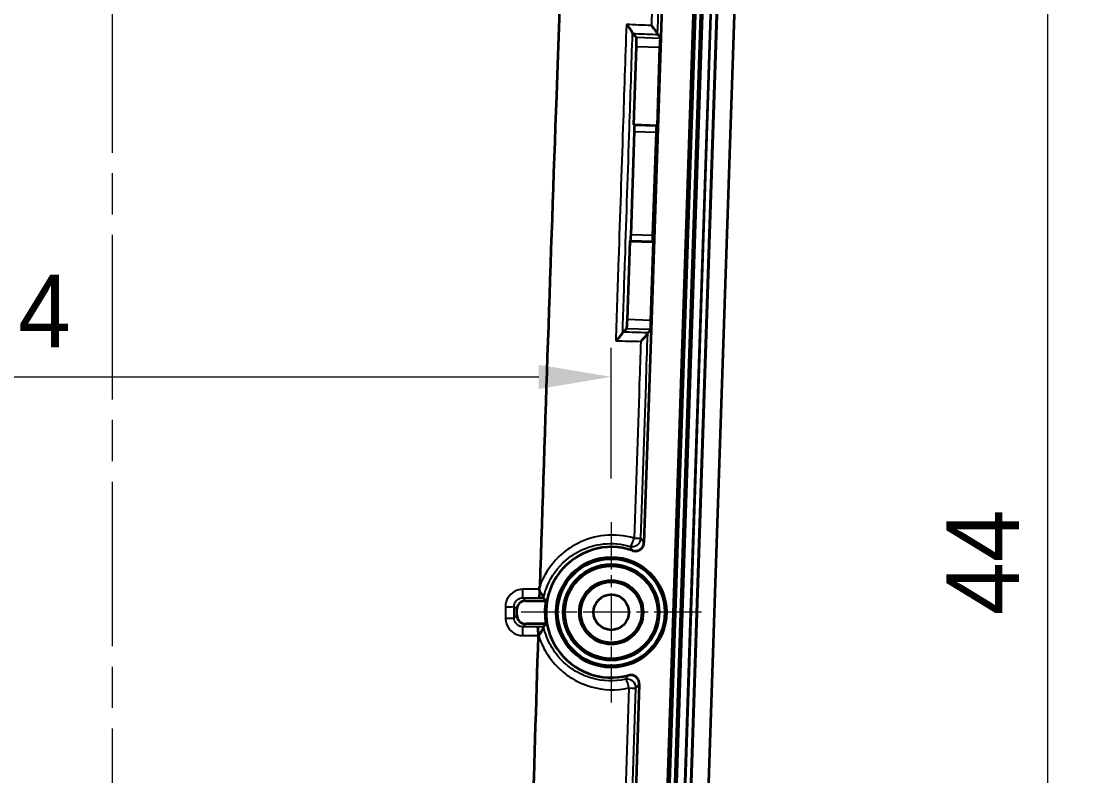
# Model space of a CAD drawing. Header units: millimetres. Extents: x 0 to 1594, y 0 to 281.
# Drawn here: x 1107.5 to 1143.89, y 193.12 to 219.12 of the extents above; entities that cross this region are included whole.
import ezdxf

# ---------------------------------------------------------------- set-up
doc = ezdxf.new("R2010")
doc.units = ezdxf.units.MM
doc.linetypes.add('CHAIN', pattern=[0.3543, 0.2362, -0.0295, 0.0591, -0.0295])
doc.layers.get('Defpoints').update_dxf_attribs({"lineweight": 25})
doc.layers.add('Center Mark (ISO)', color=7, linetype='Continuous', lineweight=18, true_color=0x80ffff)
doc.layers.add('Centerline (ISO)', color=7, linetype='Continuous', lineweight=18, true_color=0x80ffff)
for name, color, linetype, lineweight in [('Dimension (ISO)', 7, 'Continuous', 18), ('Visible (ISO)', 7, 'Continuous', 35), ('Visible Narrow (ISO)', 7, 'Continuous', 25)]:
    doc.layers.add(name, color=color, linetype=linetype, lineweight=lineweight)
doc.styles.add('Note Text (TK)', font='')
doc.styles.get('Note Text (TK)').set_extended_font_data('MS PGothic')
doc.dimstyles.new('Default - Method 1b (TK)', dxfattribs={"dimtxt": 2.5, "dimasz": 2.5, "dimexe": 1, "dimexo": 1.5, "dimgap": 1, "dimtad": 1, "dimtoh": 1, "dimrnd": 1e-08, "dimdsep": 46, "dimtxsty": 'Note Text (TK)', "dimcen": 0.09, "dimdle": 5, "dimclrd": 100, "dimclre": 100, "dimclrt": 7, "dimadec": 1, "dimazin": 1, "dimtfac": 1, "dimtmove": 0, "dimatfit": 3, "dimfxl": 0, "dimtolj": 1, "dimlwd": -1, "dimlwe": -1, "dimarcsym": 0})

# ---------------------------------------------------------------- blocks, each defined once
blk = doc.blocks.new('*D101')
at = {"layer": 'Defpoints', "color": 0, "transparency": 16777216}
for p in [(1127.844, 206.869), (1093.444, 201.869), (1127.844, 201.869)]:
    blk.add_point(p, dxfattribs=at)
at = {"layer": 'Dimension (ISO)', "color": 100, "transparency": 16777216}
for p, q in [((1093.444, 203.369), (1093.444, 207.869)), ((1127.844, 203.369), (1127.844, 207.869)), ((1095.944, 206.869), (1125.344, 206.869))]:
    blk.add_line(p, q, dxfattribs=at)
for points in [[(1095.944, 207.286), (1095.944, 206.452), (1093.444, 206.869)], [(1125.344, 207.286), (1125.344, 206.452), (1127.844, 206.869)]]:
    blk.add_solid(points, dxfattribs=at)
at = {"layer": 'Dimension (ISO)', "color": 7, "transparency": 16777216, "insert": (1102.853, 209.119), "char_height": 2.5, "attachment_point": 4, "style": 'Note Text (TK)'}
blk.add_mtext('\\A1;34.4', dxfattribs=at)
blk = doc.blocks.new('_DotSmall')
at = {"color": 0, "linetype": 'ByBlock', "const_width": 0.5}
blk.add_lwpolyline([(-0.0625, 0, 1), (0.0625, 0, 1)], format="xyb", close=True, dxfattribs=at)
blk = doc.blocks.new('*D104')
at = {"layer": 'Defpoints', "color": 0, "transparency": 16777216}
for p in [(1127.012, 222.358), (1142.894, 222.358), (1127.013, 178.358)]:
    blk.add_point(p, dxfattribs=at)
at = {"layer": 'Dimension (ISO)', "color": 100, "transparency": 16777216}
for p, q in [((1128.512, 222.358), (1143.894, 222.358)), ((1142.894, 180.858), (1142.894, 222.358)), ((1128.513, 178.358), (1143.894, 178.358))]:
    blk.add_line(p, q, dxfattribs=at)
blk.add_solid([(1142.478, 180.858), (1143.311, 180.858), (1142.894, 178.358)], dxfattribs=at)
at = {"layer": 'Dimension (ISO)', "color": 100, "transparency": 16777216, "xscale": 2.5, "yscale": 2.5, "zscale": 2.5, "rotation": 90}
blk.add_blockref('_DotSmall', (1142.894, 222.358), dxfattribs=at)
at = {"layer": 'Dimension (ISO)', "color": 7, "transparency": 16777216, "insert": (1140.644, 198.661), "char_height": 2.5, "attachment_point": 4, "rotation": 90, "style": 'Note Text (TK)'}
blk.add_mtext('\\A1;44', dxfattribs=at)

msp = doc.modelspace()

# ---------------------------------------------------------------- linework, layer by layer
at = {"layer": 'Center Mark (ISO)', "linetype": 'CHAIN', "ltscale": 6.912721}
for p, q in [((1127.8445, 201.8689), (1127.8445, 195.6479)), ((1130.955, 198.7584), (1124.734, 198.7584))]:
    msp.add_line(p, q, dxfattribs=at)
at = {"layer": 'Centerline (ISO)', "linetype": 'CHAIN', "ltscale": 23.990969}
msp.add_line((1110.6445, 237.2584), (1110.6445, 160.2584), dxfattribs=at)
at = {"layer": 'Visible (ISO)'}
for p, q in [((1129.2761, 177.2313), (1130.7177, 220.48)), ((1130.7706, 220.4783), (1129.329, 177.2295)), ((1129.5231, 177.2231), (1130.9647, 220.4718)), ((1129.6184, 220.5167), (1129.5527, 218.5475)), ((1131.0176, 220.47), (1129.576, 177.2213)), ((1129.8714, 177.2115), (1131.3131, 220.4602)), ((1129.8758, 177.2113), (1131.3174, 220.46)), ((1130.0757, 177.2046), (1131.5173, 220.4534)), ((1131.5173, 220.4534), (1130.0757, 177.2046)), ((1132.117, 220.4334), (1130.6753, 177.1847)), ((1128.5819, 218.6993), (1128.7162, 218.5558)), ((1129.5527, 218.5475), (1129.2176, 208.4937)), ((1129.4449, 218.6627), (1129.5527, 218.5475)), ((1129.5325, 218.5285), (1129.5527, 218.5475)), ((1128.6261, 215.547), (1128.7163, 218.2558)), ((1129.5124, 218.2292), (1129.4221, 215.5204)), ((1129.4221, 215.5204), (1128.6261, 215.547)), ((1128.6261, 215.547), (1128.6448, 215.5269)), ((1129.4221, 215.5204), (1129.402, 215.5016)), ((1128.5263, 211.7675), (1128.6449, 215.3269)), ((1129.3886, 215.3021), (1129.27, 211.7427)), ((1128.4025, 208.8404), (1128.4928, 211.5492)), ((1128.4928, 211.5492), (1128.5129, 211.568)), ((1128.4928, 211.5492), (1129.2889, 211.5227)), ((1129.2889, 211.5227), (1129.1986, 208.8139)), ((1129.2889, 211.5227), (1129.2701, 211.5427)), ((1128.2408, 208.4086), (1128.3824, 208.5411)), ((1129.2176, 208.4937), (1128.9731, 201.1597)), ((1129.2176, 208.4937), (1129.1037, 208.3872)), ((1129.2176, 208.4937), (1129.1987, 208.5139)), ((1124.8941, 199.1584), (1125.5937, 199.1584)), ((1124.5945, 198.6582), (1124.5945, 198.8585)), ((1125.5942, 198.3584), (1124.8945, 198.3584)), ((1128.8107, 196.2872), (1128.5775, 189.291))]:
    msp.add_line(p, q, dxfattribs=at)
for radius in [1.9, 1.8471, 1.6529, 1.6, 1.1, 1.0768, 1.05, 0.6105]:
    msp.add_circle((1127.8445, 198.7584), radius, dxfattribs=at)
msp.add_arc((1127.8445, 198.7584), 2.25, 71.02698, 285.15472, dxfattribs=at)
for centre, major_axis, ratio, start_param, end_param in [((1128.7059, 218.2561), (-0.01, -0.2998), 0.0349208, 1.5707963, 3.1066861), ((1129.5229, 218.2289), (0.01, 0.2998), 0.0349208, 0.0349066, 1.5707963), ((1128.6379, 215.3271), (-0.0067, -0.1999), 0.0349208, 1.5707963, 3.1066861), ((1129.3956, 215.3019), (0.0067, 0.1999), 0.0349208, 0.0349066, 1.5707963), ((1128.5193, 211.7678), (-0.0067, -0.1999), 0.0349208, 0.0349066, 1.5707963), ((1129.277, 211.7425), (0.0067, 0.1999), 0.0349208, 1.5707963, 3.1066861), ((1128.392, 208.8408), (-0.01, -0.2998), 0.0349208, 0.0349066, 1.5707963), ((1129.209, 208.8135), (0.01, 0.2998), 0.0349208, 1.5707963, 3.1066861), ((1124.8947, 198.858), (-0.1734, 0.2456), 0.9979988, 5.6693836, 7.2382922), ((1127.8445, 198.7599), (0, -2.2858), 0.9999998, 4.537172, 4.888968), ((1124.8947, 198.6583), (-0.2828, -0.1009), 0.9991342, 5.9407389, 7.510987)]:
    msp.add_ellipse(centre, major_axis=major_axis, ratio=ratio, start_param=start_param, end_param=end_param, dxfattribs=at)
for points, knots in [([(1126.1349, 222.174), (1126.0804, 219.74), (1126.0246, 218.5866), (1125.7521, 210.9221), (1125.5609, 205.2868), (1125.3789, 199.6526)], [-4.2287191, -4.2287191, -4.2287191, -4.2287191, -3.9038603, -3.9038603, -3.0030172, -3.0030172, -3.0030172, -3.0030172]), ([(1128.5796, 218.7118), (1128.5788, 218.7207), (1128.5734, 218.734), (1128.553, 218.7718), (1128.5354, 218.7983), (1128.4952, 218.8536), (1128.4726, 218.8824), (1128.4232, 218.9426), (1128.3959, 218.9744), (1128.3668, 219.0069), (1128.3661, 219.0076), (1128.3655, 219.0084)], [-0.048429891, -0.048429891, -0.048429891, -0.048429891, -0.038621843, -0.038621843, -0.025414157, -0.025414157, -0.012998766, -0.012998766, 0, 0, 0.00030261, 0.00030261, 0.00030261, 0.00030261]), ([(1129.4426, 218.6752), (1129.4418, 218.6841), (1129.4364, 218.6975), (1129.416, 218.7352), (1129.3984, 218.7618), (1129.3582, 218.817), (1129.3357, 218.8459), (1129.2862, 218.9061), (1129.2588, 218.938), (1129.2297, 218.9705), (1129.2291, 218.9712), (1129.2284, 218.972)], [-0.048434391, -0.048434391, -0.048434391, -0.048434391, -0.038628415, -0.038628415, -0.02542656, -0.02542656, -0.013005381, -0.013005381, 0, 0, 0.000302738, 0.000302738, 0.000302738, 0.000302738]), ([(1128.2378, 208.3971), (1128.2364, 208.3885), (1128.2303, 208.376), (1128.2078, 208.3407), (1128.1889, 208.3161), (1128.145, 208.2635), (1128.1195, 208.2352), (1128.0639, 208.1762), (1128.033, 208.1449), (1128.0004, 208.1132), (1127.9997, 208.1125), (1127.999, 208.1118)], [0, 0, 0, 0, 0.009584792, 0.009584792, 0.02237844, 0.02237844, 0.035126782, 0.035126782, 0.048525639, 0.048525639, 0.048827287, 0.048827287, 0.048827287, 0.048827287]), ([(1129.1007, 208.3758), (1129.0994, 208.3673), (1129.0932, 208.3548), (1129.0708, 208.3197), (1129.0519, 208.2952), (1129.0079, 208.2427), (1128.9825, 208.2144), (1128.9268, 208.1554), (1128.8959, 208.1241), (1128.8633, 208.0924), (1128.8626, 208.0917), (1128.8618, 208.091)], [0, 0, 0, 0, 0.009581093, 0.009581093, 0.022371076, 0.022371076, 0.03513165, 0.03513165, 0.048544803, 0.048544803, 0.048846117, 0.048846117, 0.048846117, 0.048846117]), ([(1128.576, 200.8861), (1128.613, 200.8734), (1128.6521, 200.868), (1128.7301, 200.8726), (1128.7683, 200.8825), (1128.8386, 200.9163), (1128.8702, 200.9399), (1128.9197, 200.9949), (1128.9384, 201.0249), (1128.9647, 201.09), (1128.972, 201.1246), (1128.9731, 201.1597)], [0, 0, 0, 0, 0.011735838, 0.011735838, 0.023449996, 0.023449996, 0.035151696, 0.035151696, 0.045673129, 0.045673129, 0.056199192, 0.056199192, 0.056199192, 0.056199192]), ([(1125.3749, 199.5041), (1125.3744, 199.4806), (1125.3736, 199.4576), (1125.3706, 199.4), (1125.3681, 199.3678), (1125.3621, 199.3154), (1125.3587, 199.2951), (1125.3514, 199.2663), (1125.3475, 199.2582), (1125.3435, 199.2566), (1125.3434, 199.2566), (1125.3434, 199.2566)], [-0.040863415, -0.040863415, -0.040863415, -0.040863415, -0.03366418, -0.03366418, -0.021959144, -0.021959144, -0.010986061, -0.010986061, 0, 0, 0.000211288, 0.000211288, 0.000211288, 0.000211288]), ([(1125.3749, 199.5041), (1125.3744, 199.5062), (1125.3738, 199.5082), (1125.3697, 199.5256), (1125.369, 199.5385), (1125.3703, 199.55)], [0.0019694562, 0.0019694562, 0.0019694562, 0.0019694562, 0.0026097424, 0.0026097424, 0.0073843925, 0.0073843925, 0.0073843925, 0.0073843925]), ([(1125.5133, 199.2623), (1125.5137, 199.2694), (1125.5098, 199.2814), (1125.4938, 199.3164), (1125.4802, 199.3409), (1125.4514, 199.3884), (1125.4377, 199.4101), (1125.4079, 199.4557), (1125.3918, 199.4797), (1125.3749, 199.5041)], [0, 0, 0, 0, 0.00994813, 0.00994813, 0.022248943, 0.022248943, 0.031264989, 0.031264989, 0.040426249, 0.040426249, 0.040426249, 0.040426249]), ([(1125.293, 198.2608), (1125.2931, 198.2608), (1125.2932, 198.2608), (1125.2973, 198.2591), (1125.3013, 198.25), (1125.3088, 198.2177), (1125.3122, 198.1947), (1125.318, 198.1378), (1125.3203, 198.1044), (1125.3234, 198.0317), (1125.3243, 197.9931), (1125.3243, 197.9542)], [-0.047014607, -0.047014607, -0.047014607, -0.047014607, -0.046795655, -0.046795655, -0.035119807, -0.035119807, -0.023362279, -0.023362279, -0.011665366, -0.011665366, 0, 0, 0, 0]), ([(1125.3434, 197.9524), (1125.3439, 197.953), (1125.3443, 197.9537), (1125.3684, 197.9876), (1125.3912, 198.0209), (1125.4325, 198.0839), (1125.4512, 198.1139), (1125.4833, 198.1692), (1125.4966, 198.1944), (1125.5119, 198.2314), (1125.5155, 198.2444), (1125.5149, 198.2527)], [-0.000232912, -0.000232912, -0.000232912, -0.000232912, 0, 0, 0.012307102, 0.012307102, 0.02423453, 0.02423453, 0.03642806, 0.03642806, 0.046379801, 0.046379801, 0.046379801, 0.046379801]), ([(1125.3243, 197.9522), (1125.2488, 195.5901), (1125.1749, 193.2283), (1124.9547, 186.0256), (1124.8421, 182.1205), (1124.7708, 179.6072)], [-2.9123957, -2.9123957, -2.9123957, -2.9123957, -2.5347111, -2.5347111, -1.7603892, -1.7603892, -1.7603892, -1.7603892]), ([(1128.8107, 196.2872), (1128.812, 196.3263), (1128.8057, 196.3653), (1128.7784, 196.4385), (1128.7578, 196.4721), (1128.7048, 196.5294), (1128.673, 196.5526), (1128.6058, 196.5839), (1128.5717, 196.593), (1128.5018, 196.5989), (1128.4665, 196.5958), (1128.4327, 196.5866)], [0, 0, 0, 0, 0.011735315, 0.011735315, 0.023448795, 0.023448795, 0.035149755, 0.035149755, 0.045672653, 0.045672653, 0.056199187, 0.056199187, 0.056199187, 0.056199187])]:
    msp.add_open_spline(points, degree=3, knots=knots, dxfattribs=at)
for points, degree in [([(1128.5796, 218.7118), (1128.5802, 218.7045), (1128.581, 218.7003), (1128.5819, 218.6993)], 3), ([(1129.4426, 218.6752), (1129.4433, 218.6678), (1129.444, 218.6636), (1129.4449, 218.6627)], 3), ([(1128.2408, 208.4086), (1128.2399, 208.4078), (1128.2389, 208.4039), (1128.2378, 208.3971)], 3), ([(1129.1037, 208.3872), (1129.1028, 208.3863), (1129.1018, 208.3825), (1129.1007, 208.3758)], 3), ([(1125.3703, 199.55), (1125.3749, 199.5892), (1125.378, 199.6235), (1125.3789, 199.6526)], 3), ([(1125.5133, 199.2623), (1125.5131, 199.2583), (1125.5133, 199.256), (1125.5138, 199.2553)], 3), ([(1125.5937, 199.1584), (1125.5537, 199.206), (1125.5138, 199.2553)], 2), ([(1125.5152, 198.2624), (1125.5547, 198.3112), (1125.5942, 198.3584)], 2), ([(1125.5152, 198.2624), (1125.5146, 198.2616), (1125.5144, 198.2584), (1125.5149, 198.2527)], 3), ([(1125.3243, 197.9522), (1125.3243, 197.9529), (1125.3243, 197.9536), (1125.3243, 197.9542)], 3)]:
    msp.add_open_spline(points, degree=degree, dxfattribs=at)
at = {"layer": 'Visible Narrow (ISO)'}
for p, q in [((1129.5325, 218.5285), (1128.7162, 218.5558)), ((1128.7163, 218.2558), (1129.5124, 218.2292)), ((1129.402, 215.5016), (1128.6448, 215.5269)), ((1128.6449, 215.3269), (1129.3886, 215.3021)), ((1128.5129, 211.568), (1129.2701, 211.5427)), ((1129.27, 211.7427), (1128.5263, 211.7675)), ((1128.3824, 208.5411), (1129.1987, 208.5139)), ((1129.1986, 208.8139), (1128.4025, 208.8404)), ((1128.2381, 208.4061), (1128.2378, 208.3971)), ((1124.8941, 199.1584), (1124.7959, 199.2567)), ((1124.4964, 198.9567), (1124.5945, 198.8585)), ((1124.5945, 198.6582), (1124.4964, 198.5602)), ((1124.7968, 198.2607), (1124.8945, 198.3584)), ((1125.3243, 197.9522), (1125.3434, 197.9524))]:
    msp.add_line(p, q, dxfattribs=at)
for centre, major_axis, ratio, start_param, end_param in [((1128.5672, 201.3193), (-0.0837, -0.2881), 0.2112929, 0.0357132, 1.616618), ((1128.5672, 201.3193), (0.2422, 0.177), 0.9984006, 3.8068961, 5.6178818), ((1128.5672, 201.3193), (0.2998, -0.0099), 0.0079323, 4.9299464, 6.2482776), ((1124.7959, 199.5565), (0, -0.3), 0.0038762, 0.0349068, 1.5496396), ((1124.1966, 198.9569), (0.3, 0), 0.0215279, 4.7161872, 6.2482706), ((1124.1966, 198.5604), (0.3, 0), 0.0218629, 4.7162758, 6.2482704), ((1124.7968, 197.9609), (0, 0.3), 0.0042476, 4.689876, 6.2482784), ((1128.3967, 196.1569), (-0.2299, 0.1927), 0.998399, 3.8065152, 5.6182627), ((1128.3967, 196.1569), (-0.0643, 0.293), 0.1890108, 4.654578, 6.2476377), ((1128.3967, 196.1569), (0.2998, -0.0099), 0.0097081, 4.9108015, 6.2482771)]:
    msp.add_ellipse(centre, major_axis=major_axis, ratio=ratio, start_param=start_param, end_param=end_param, dxfattribs=at)
for points in [[(1129.2804, 220.5295), (1129.263, 220.0083), (1129.2458, 219.4902), (1129.2284, 218.972)], [(1129.4426, 218.6752), (1129.4631, 219.2903), (1129.4834, 219.9054), (1129.504, 220.5205)], [(1129.2284, 218.972), (1128.9408, 218.9841), (1128.6531, 218.9962), (1128.3655, 219.0084)], [(1128.5793, 218.7022), (1128.5794, 218.7053), (1128.5795, 218.7085), (1128.5796, 218.7118)], [(1125.3434, 199.2566), (1125.4002, 199.2562), (1125.457, 199.2557), (1125.5138, 199.2553)], [(1125.5152, 198.2624), (1125.4411, 198.2619), (1125.3671, 198.2613), (1125.293, 198.2608)]]:
    msp.add_open_spline(points, degree=3, dxfattribs=at)
for points, knots in [([(1128.3655, 219.0084), (1128.3258, 217.8228), (1128.286, 216.6371), (1128.1954, 213.9388), (1128.1445, 212.4264), (1128.0935, 210.914), (1128.062, 209.9799), (1128.0305, 209.0459), (1127.999, 208.1118)], [0.3666373, 0.3666373, 0.3666373, 0.3666373, 0.7224419, 0.7224419, 1.1763866, 1.1763866, 1.1763866, 1.4567275, 1.4567275, 1.4567275, 1.4567275]), ([(1128.2381, 208.4061), (1128.2657, 209.2402), (1128.2933, 210.0742), (1128.3209, 210.9083), (1128.3709, 212.4206), (1128.421, 213.9328), (1128.5072, 216.531), (1128.5432, 217.6166), (1128.5793, 218.7022)], [-1.4267532, -1.4267532, -1.4267532, -1.4267532, -1.1763866, -1.1763866, -1.1763866, -0.7224419, -0.7224419, -0.3966218, -0.3966218, -0.3966218, -0.3966218]), ([(1128.5819, 218.6993), (1128.8442, 218.6882), (1129.1065, 218.6771), (1129.3688, 218.6659), (1129.3942, 218.6648), (1129.4196, 218.6638), (1129.4449, 218.6627)], [-0.081408173, -0.081408173, -0.081408173, -0.081408173, 0, 0, 0, 0.007876369, 0.007876369, 0.007876369, 0.007876369]), ([(1129.1037, 208.3872), (1129.0909, 208.3875), (1129.0781, 208.3878), (1129.0653, 208.3881), (1128.7904, 208.395), (1128.5156, 208.4018), (1128.2408, 208.4086)], [-0.003959314, -0.003959314, -0.003959314, -0.003959314, 0, 0, 0, 0.084845006, 0.084845006, 0.084845006, 0.084845006]), ([(1128.8669, 201.3093), (1128.9254, 203.0798), (1128.984, 204.8503), (1129.062, 207.2058), (1129.0814, 207.7908), (1129.1007, 208.3758)], [-2.12578737, -2.12578737, -2.12578737, -2.12578737, -1.59434053, -1.59434053, -1.41873895, -1.41873895, -1.41873895, -1.41873895]), ([(1127.999, 208.1118), (1128.0037, 208.1117), (1128.0084, 208.1116), (1128.296, 208.1047), (1128.5789, 208.0979), (1128.8618, 208.091)], [-0.115955305, -0.115955305, -0.115955305, -0.115955305, -0.114499342, -0.114499342, -0.027148558, -0.027148558, -0.027148558, -0.027148558]), ([(1128.8618, 208.091), (1128.8453, 207.6029), (1128.8288, 207.1148), (1128.7523, 204.856), (1128.6921, 203.0854), (1128.6319, 201.3149)], [1.44782938, 1.44782938, 1.44782938, 1.44782938, 1.59434053, 1.59434053, 2.12578737, 2.12578737, 2.12578737, 2.12578737]), ([(1128.6319, 201.3149), (1128.3003, 201.4108), (1127.9506, 201.4415), (1127.2885, 201.3705), (1126.9752, 201.2782), (1126.6871, 201.1325), (1126.447, 201.011), (1126.2244, 200.8525), (1125.7416, 200.3828), (1125.5162, 200.0342), (1125.3789, 199.6526)], [-0.4087981, -0.4087981, -0.4087981, -0.4087981, -0.30281513, -0.30281513, -0.20439905, -0.20439905, -0.20439905, -0.12235466, -0.12235466, -0.00064844, -0.00064844, -0.00064844, -0.00064844]), ([(1128.9731, 201.1597), (1128.9634, 201.1738), (1128.9537, 201.1878), (1128.9309, 201.2203), (1128.9178, 201.2387), (1128.9047, 201.257), (1128.8938, 201.2723), (1128.8829, 201.2874), (1128.8702, 201.3047), (1128.8686, 201.307), (1128.8669, 201.3093)], [-0.44069424, -0.44069424, -0.44069424, -0.44069424, -0.35305963, -0.35305963, -0.23537309, -0.23537309, -0.23537309, -0.13693014, -0.13693014, -0.12178798, -0.12178798, -0.12178798, -0.12178798]), ([(1125.5133, 199.2623), (1125.5348, 199.3614), (1125.5627, 199.4591), (1125.5967, 199.5546), (1125.7182, 199.8955), (1125.9189, 200.2067), (1126.3488, 200.6244), (1126.5465, 200.7648), (1126.7597, 200.8723), (1127.0154, 201.0012), (1127.2935, 201.0825), (1127.8813, 201.1443), (1128.1916, 201.1165), (1128.4858, 201.0308)], [-0.03424948, -0.03424948, -0.03424948, -0.03424948, 0, 0, 0, 0.12235466, 0.12235466, 0.20439905, 0.20439905, 0.20439905, 0.30281513, 0.30281513, 0.4087981, 0.4087981, 0.4087981, 0.4087981]), ([(1128.4858, 201.0308), (1128.4872, 201.0285), (1128.4887, 201.0263), (1128.4995, 201.0095), (1128.5088, 200.9948), (1128.5181, 200.9801), (1128.5292, 200.9624), (1128.5403, 200.9446), (1128.5596, 200.9132), (1128.5678, 200.8997), (1128.576, 200.8861)], [0.12178798, 0.12178798, 0.12178798, 0.12178798, 0.13693014, 0.13693014, 0.23537309, 0.23537309, 0.23537309, 0.35305963, 0.35305963, 0.44069424, 0.44069424, 0.44069424, 0.44069424]), ([(1124.797, 199.5501), (1124.7646, 199.5501), (1124.7321, 199.5475), (1124.5766, 199.5221), (1124.46, 199.462), (1124.304, 199.305), (1124.253, 199.2201), (1124.2068, 199.0707), (1124.1977, 199.0106), (1124.1977, 198.9504)], [0, 0, 0, 0, 0.009734078, 0.009734078, 0.047264561, 0.047264561, 0.076134164, 0.076134164, 0.094177665, 0.094177665, 0.094177665, 0.094177665]), ([(1125.3703, 199.55), (1125.3094, 199.55), (1125.2486, 199.55), (1125.0575, 199.5501), (1124.9272, 199.5501), (1124.797, 199.5501)], [-0.057324098, -0.057324098, -0.057324098, -0.057324098, -0.039065143, -0.039065143, 0, 0, 0, 0]), ([(1124.4964, 198.9567), (1124.4963, 198.9868), (1124.5008, 199.0169), (1124.5238, 199.0917), (1124.5493, 199.1342), (1124.6272, 199.2127), (1124.6855, 199.2427), (1124.7634, 199.2554), (1124.7796, 199.2567), (1124.7959, 199.2567)], [-0.094177665, -0.094177665, -0.094177665, -0.094177665, -0.076134164, -0.076134164, -0.047264561, -0.047264561, -0.009734078, -0.009734078, 0, 0, 0, 0]), ([(1124.7959, 199.2567), (1124.9261, 199.2566), (1125.0563, 199.2566), (1125.2388, 199.2566), (1125.2911, 199.2566), (1125.3434, 199.2566)], [0, 0, 0, 0, 0.039065143, 0.039065143, 0.054751789, 0.054751789, 0.054751789, 0.054751789]), ([(1124.1977, 198.9504), (1124.1977, 198.8843), (1124.1977, 198.8182), (1124.1978, 198.686), (1124.1978, 198.6199), (1124.1978, 198.5538)], [-0.039655785, -0.039655785, -0.039655785, -0.039655785, -0.019827893, -0.019827893, 0, 0, 0, 0]), ([(1124.4964, 198.5602), (1124.4964, 198.6263), (1124.4964, 198.6924), (1124.4964, 198.8245), (1124.4964, 198.8906), (1124.4964, 198.9567)], [0, 0, 0, 0, 0.019827893, 0.019827893, 0.039655785, 0.039655785, 0.039655785, 0.039655785]), ([(1124.1978, 198.5538), (1124.1978, 198.5209), (1124.2005, 198.4879), (1124.2265, 198.3322), (1124.2867, 198.2158), (1124.4438, 198.0603), (1124.5287, 198.0094), (1124.6779, 197.9632), (1124.738, 197.9542), (1124.7981, 197.9542)], [0, 0, 0, 0, 0.009885257, 0.009885257, 0.047374607, 0.047374607, 0.076212568, 0.076212568, 0.094236293, 0.094236293, 0.094236293, 0.094236293]), ([(1124.7968, 198.2607), (1124.7667, 198.2607), (1124.7366, 198.2652), (1124.6619, 198.2882), (1124.6195, 198.3135), (1124.5409, 198.3912), (1124.5107, 198.4494), (1124.4978, 198.5273), (1124.4964, 198.5437), (1124.4964, 198.5602)], [-0.094236293, -0.094236293, -0.094236293, -0.094236293, -0.076212568, -0.076212568, -0.047374607, -0.047374607, -0.009885257, -0.009885257, 0, 0, 0, 0]), ([(1125.293, 198.2608), (1125.2477, 198.2608), (1125.2023, 198.2608), (1125.157, 198.2608), (1125.097, 198.2608), (1125.0369, 198.2608), (1124.9169, 198.2608), (1124.8568, 198.2607), (1124.7968, 198.2607)], [0.022418804, 0.022418804, 0.022418804, 0.022418804, 0.036020495, 0.036020495, 0.036020495, 0.054030743, 0.054030743, 0.072040991, 0.072040991, 0.072040991, 0.072040991]), ([(1128.3345, 196.4502), (1127.953, 196.3662), (1127.5516, 196.3786), (1126.9469, 196.5513), (1126.7272, 196.6518), (1126.5272, 196.7832), (1126.4055, 196.8631), (1126.2911, 196.9543), (1126.0174, 197.2175), (1125.8727, 197.405), (1125.6469, 197.8105), (1125.5644, 198.0277), (1125.5149, 198.2527)], [0, 0, 0, 0, 0.1344888, 0.1344888, 0.21667679, 0.21667679, 0.21667679, 0.2666627, 0.2666627, 0.34664017, 0.34664017, 0.42465179, 0.42465179, 0.42465179, 0.42465179]), ([(1124.7981, 197.9542), (1124.8581, 197.9542), (1124.9182, 197.9542), (1125.0382, 197.9542), (1125.0983, 197.9542), (1125.1583, 197.9542), (1125.2137, 197.9542), (1125.269, 197.9542), (1125.3243, 197.9542)], [-0.072040991, -0.072040991, -0.072040991, -0.072040991, -0.054030743, -0.054030743, -0.036020495, -0.036020495, -0.036020495, -0.019420755, -0.019420755, -0.019420755, -0.019420755]), ([(1125.3434, 197.9524), (1125.3974, 197.7804), (1125.4687, 197.6143), (1125.6842, 197.2263), (1125.8467, 197.0152), (1126.1544, 196.719), (1126.2831, 196.6163), (1126.42, 196.5264), (1126.645, 196.3785), (1126.8922, 196.2654), (1127.5732, 196.0711), (1128.0256, 196.0573), (1128.4557, 196.1521)], [-0.40095097, -0.40095097, -0.40095097, -0.40095097, -0.34664017, -0.34664017, -0.2666627, -0.2666627, -0.21667679, -0.21667679, -0.21667679, -0.1344888, -0.1344888, 0, 0, 0, 0]), ([(1128.4327, 196.5866), (1128.4236, 196.5736), (1128.4146, 196.5608), (1128.3933, 196.5307), (1128.381, 196.5137), (1128.3687, 196.4968), (1128.3585, 196.4828), (1128.3483, 196.4688), (1128.3369, 196.4534), (1128.3357, 196.4518), (1128.3345, 196.4502)], [0.03034564, 0.03034564, 0.03034564, 0.03034564, 0.11775997, 0.11775997, 0.23551994, 0.23551994, 0.23551994, 0.33328283, 0.33328283, 0.34469277, 0.34469277, 0.34469277, 0.34469277]), ([(1128.4557, 196.1521), (1128.3905, 194.2453), (1128.3252, 192.3384), (1128.2514, 190.1897), (1128.243, 189.9479), (1128.2347, 189.706)], [0, 0, 0, 0, 0.57236063, 0.57236063, 0.64495538, 0.64495538, 0.64495538, 0.64495538]), ([(1128.6964, 196.1469), (1128.6978, 196.1486), (1128.6991, 196.1502), (1128.7124, 196.166), (1128.7242, 196.1803), (1128.7361, 196.1947), (1128.7503, 196.2121), (1128.7646, 196.2296), (1128.7895, 196.2605), (1128.8001, 196.2738), (1128.8107, 196.2872)], [-0.34469277, -0.34469277, -0.34469277, -0.34469277, -0.33328283, -0.33328283, -0.23551994, -0.23551994, -0.23551994, -0.11775997, -0.11775997, -0.03034564, -0.03034564, -0.03034564, -0.03034564]), ([(1128.4742, 189.4052), (1128.4854, 189.7457), (1128.4966, 190.0862), (1128.5706, 192.3335), (1128.6335, 194.2402), (1128.6964, 196.1469)], [-0.67457778, -0.67457778, -0.67457778, -0.67457778, -0.57236063, -0.57236063, 0, 0, 0, 0])]:
    msp.add_open_spline(points, degree=3, knots=knots, dxfattribs=at)

# ---------------------------------------------------------------- dimensions: what is measured, and where the dimension line sits
at = {"layer": 'Dimension (ISO)', "color": 100, "true_color": 0x00ff3f}
for base, p1, p2, angle, override, picture, middle in [((1142.8945, 222.3584), (1127.0131, 178.3584), (1127.0117, 222.3584), 270, {"dimgap": 1, "dimtoh": 0, "dimdec": 2, "dimblk2": 'DotSmall', "dimsah": 1, "dimdle": 0, "dimtol": 0, "dimlim": 0, "dimtp": 0, "dimtm": 0, "dimtdec": 2, "dimtofl": 0, "dimatfit": 1}, '*D104', (1142.8945, 200.3584)), ((1127.8445, 206.8689), (1093.4445, 201.8689), (1127.8445, 201.8689), 180, {"dimgap": 1, "dimtoh": 0, "dimdec": 2, "dimtol": 0, "dimlim": 0, "dimtp": 0, "dimtm": 0, "dimtdec": 2, "dimtofl": 0, "dimatfit": 1}, '*D101', (1105.8008, 206.8689))]:
    dim = msp.add_linear_dim(base=base, p1=p1, p2=p2, angle=angle, dimstyle='Default - Method 1b (TK)', override=override, dxfattribs=at)
    dim.commit()
    dim.dimension.update_dxf_attribs({"geometry": picture, "text_midpoint": middle, "dimtype": 160})

doc.saveas('drawing.dxf')
